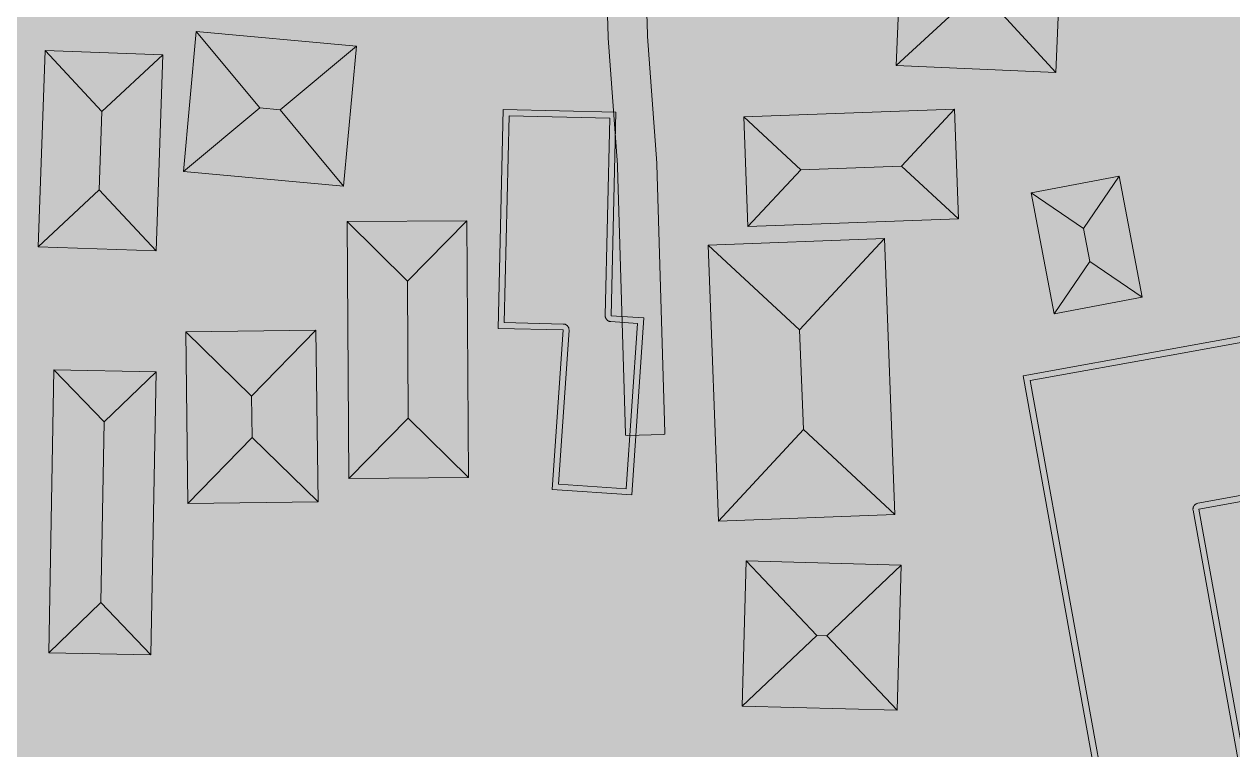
# Model space of a CAD drawing. Header units: metres. Extents: x 305909 to 307171, y 9156037 to 9156671.
# Drawn here: x 306395.1 to 306487.2, y 9156258.9 to 9156314.2 of the extents above; entities that cross this region are included whole.
import ezdxf

# ---------------------------------------------------------------- set-up
doc = ezdxf.new("R2010")
doc.units = ezdxf.units.M
for name, color, linetype, lineweight, true_color in [('B-BANGUNAN_PENDIDIKAN', 7, 'Continuous', 13, 0x78aadc), ('B-BANGUNAN_PERMUKIMAN', 7, 'Continuous', 13, 0xf0cd8c), ('B-BAYANGAN', 7, 'Continuous', 0, 0x76786c), ('J-PERKERASAN_JALAN', 7, 'Continuous', 9, 0x989896)]:
    doc.layers.add(name, color=color, linetype=linetype, lineweight=lineweight, true_color=true_color)
doc.layers.add('G-PERKERASAN', color=7, linetype='Continuous')

msp = doc.modelspace()

# ---------------------------------------------------------------- hatches: boundary and pattern name
at = {"layer": 'B-BANGUNAN_PENDIDIKAN', "true_color": 0x6ea3e0}
h = msp.add_hatch(color=153, dxfattribs=at)
h.dxf.hatch_style = 1
h.paths.add_polyline_path([(306475.805, 9156298.628), (306471.825, 9156301.338), (306471.825, 9156301.339), (306478.515, 9156302.608), (306475.805, 9156298.628)])
at = {"layer": 'B-BANGUNAN_PENDIDIKAN', "true_color": 0x5983b4}
h = msp.add_hatch(color=163, dxfattribs=at)
h.dxf.hatch_style = 1
h.paths.add_polyline_path([(306480.262, 9156293.4), (306476.282, 9156296.112), (306475.805, 9156298.628), (306478.515, 9156302.608), (306478.515, 9156302.608), (306480.262, 9156293.4)])
at = {"layer": 'B-BANGUNAN_PENDIDIKAN', "true_color": 0x6a9cd7}
h = msp.add_hatch(color=153, dxfattribs=at)
h.dxf.hatch_style = 1
h.paths.add_polyline_path([(306475.805, 9156298.628), (306476.282, 9156296.112), (306473.571, 9156292.132), (306471.825, 9156301.338), (306475.805, 9156298.628)])
at = {"layer": 'B-BANGUNAN_PENDIDIKAN', "true_color": 0x557cab}
h = msp.add_hatch(color=145, dxfattribs=at)
h.dxf.hatch_style = 1
h.paths.add_polyline_path([(306476.282, 9156296.112), (306480.262, 9156293.4), (306473.571, 9156292.132), (306473.571, 9156292.132), (306476.282, 9156296.112)])
at = {"layer": 'B-BANGUNAN_PENDIDIKAN', "true_color": 0x6290c6}
h = msp.add_hatch(color=153, dxfattribs=at)
h.dxf.hatch_style = 1
h.paths.add_polyline_path([(306489.414, 9156250.526), (306478.223, 9156248.509), (306471.211, 9156287.403), (306482.402, 9156289.42), (306488.86, 9156290.584), (306491.055, 9156278.409), (306484.598, 9156277.245), (306489.414, 9156250.526)])
at = {"layer": 'B-BANGUNAN_PERMUKIMAN', "true_color": 0xed9366}
h = msp.add_hatch(color=21, dxfattribs=at)
h.dxf.hatch_style = 1
h.paths.add_polyline_path([(306467.186, 9156316.248), (306461.519, 9156311.054), (306461.991, 9156321.916), (306467.186, 9156316.248)])
at = {"layer": 'B-BANGUNAN_PERMUKIMAN', "true_color": 0xba7451}
h = msp.add_hatch(color=23, dxfattribs=at)
h.dxf.hatch_style = 1
h.paths.add_polyline_path([(306468.495, 9156316.191), (306474.162, 9156321.386), (306473.69, 9156310.524), (306473.689, 9156310.524), (306468.495, 9156316.191)])
at = {"layer": 'B-BANGUNAN_PERMUKIMAN', "true_color": 0xbd7552}
h = msp.add_hatch(color=23, dxfattribs=at)
h.dxf.hatch_style = 1
h.paths.add_polyline_path([(306467.186, 9156316.248), (306468.495, 9156316.191), (306473.689, 9156310.524), (306461.519, 9156311.054), (306467.186, 9156316.248)])
at = {"layer": 'B-BANGUNAN_PERMUKIMAN', "true_color": 0xee9467}
h = msp.add_hatch(color=21, dxfattribs=at)
h.dxf.hatch_style = 1
h.paths.add_polyline_path([(306413.011, 9156307.819), (306407.194, 9156302.972), (306407.194, 9156302.972), (306408.164, 9156313.636), (306413.011, 9156307.819)])
at = {"layer": 'B-BANGUNAN_PERMUKIMAN', "true_color": 0xe99165}
h = msp.add_hatch(color=33, dxfattribs=at)
h.dxf.hatch_style = 1
h.paths.add_polyline_path([(306420.378, 9156312.525), (306414.561, 9156307.678), (306413.011, 9156307.819), (306408.164, 9156313.636), (306420.378, 9156312.525)])
at = {"layer": 'B-BANGUNAN_PERMUKIMAN', "true_color": 0xb97350}
h = msp.add_hatch(color=23, dxfattribs=at)
h.dxf.hatch_style = 1
h.paths.add_polyline_path([(306414.561, 9156307.678), (306420.378, 9156312.525), (306419.408, 9156301.862), (306419.408, 9156301.862), (306414.561, 9156307.678)])
at = {"layer": 'B-BANGUNAN_PERMUKIMAN', "true_color": 0xec9366}
h = msp.add_hatch(color=33, dxfattribs=at)
h.dxf.hatch_style = 1
h.paths.add_polyline_path([(306400.988, 9156307.529), (306400.776, 9156301.565), (306396.125, 9156297.231), (306396.654, 9156312.18), (306400.988, 9156307.529)])
at = {"layer": 'B-BANGUNAN_PERMUKIMAN', "true_color": 0xeb9266}
h = msp.add_hatch(color=33, dxfattribs=at)
h.dxf.hatch_style = 1
h.paths.add_polyline_path([(306400.988, 9156307.529), (306396.654, 9156312.18), (306405.639, 9156311.862), (306400.988, 9156307.529)])
at = {"layer": 'B-BANGUNAN_PERMUKIMAN', "true_color": 0xbb7451}
h = msp.add_hatch(color=23, dxfattribs=at)
h.dxf.hatch_style = 1
h.paths.add_polyline_path([(306405.11, 9156296.913), (306400.776, 9156301.565), (306400.988, 9156307.529), (306405.639, 9156311.862), (306405.639, 9156311.862), (306405.11, 9156296.913)])
at = {"layer": 'B-BANGUNAN_PERMUKIMAN', "true_color": 0xbe7652}
h = msp.add_hatch(color=23, dxfattribs=at)
h.dxf.hatch_style = 1
h.paths.add_polyline_path([(306413.011, 9156307.819), (306414.561, 9156307.678), (306419.408, 9156301.862), (306407.194, 9156302.972), (306413.011, 9156307.819)])
at = {"layer": 'B-BANGUNAN_PERMUKIMAN', "true_color": 0xd4845c}
h = msp.add_hatch(color=23, dxfattribs=at)
h.dxf.hatch_style = 1
h.paths.add_polyline_path([(306442.295, 9156291.807), (306441.369, 9156278.314), (306435.303, 9156278.73), (306436.138, 9156290.896), (306431.183, 9156291.014), (306431.579, 9156307.682), (306440.167, 9156307.478), (306439.798, 9156291.979), (306442.295, 9156291.807)])
at = {"layer": 'B-BANGUNAN_PERMUKIMAN', "true_color": 0xec9366}
h = msp.add_hatch(color=33, dxfattribs=at)
h.dxf.hatch_style = 1
h.paths.add_polyline_path([(306465.962, 9156307.721), (306461.932, 9156303.384), (306454.254, 9156303.103), (306449.918, 9156307.133), (306449.918, 9156307.133), (306465.962, 9156307.721)])
at = {"layer": 'B-BANGUNAN_PERMUKIMAN', "true_color": 0xbc7551}
h = msp.add_hatch(color=23, dxfattribs=at)
h.dxf.hatch_style = 1
h.paths.add_polyline_path([(306466.269, 9156299.355), (306466.268, 9156299.355), (306461.932, 9156303.384), (306465.962, 9156307.721), (306466.269, 9156299.355)])
at = {"layer": 'B-BANGUNAN_PERMUKIMAN', "true_color": 0xeb9266}
h = msp.add_hatch(color=33, dxfattribs=at)
h.dxf.hatch_style = 1
h.paths.add_polyline_path([(306454.254, 9156303.103), (306450.224, 9156298.767), (306449.918, 9156307.133), (306454.254, 9156303.103)])
at = {"layer": 'B-BANGUNAN_PERMUKIMAN', "true_color": 0xbb7451}
h = msp.add_hatch(color=23, dxfattribs=at)
h.dxf.hatch_style = 1
h.paths.add_polyline_path([(306454.254, 9156303.103), (306461.932, 9156303.384), (306466.268, 9156299.355), (306450.224, 9156298.767), (306454.254, 9156303.103)])
at = {"layer": 'B-BANGUNAN_PERMUKIMAN', "true_color": 0xbc7551}
h = msp.add_hatch(color=23, dxfattribs=at)
h.dxf.hatch_style = 1
h.paths.add_polyline_path([(306396.125, 9156297.231), (306396.125, 9156297.231), (306400.776, 9156301.565), (306405.11, 9156296.913), (306396.125, 9156297.231)])
at = {"layer": 'B-BANGUNAN_PERMUKIMAN', "true_color": 0xec9366}
h = msp.add_hatch(color=33, dxfattribs=at)
h.dxf.hatch_style = 1
h.paths.add_polyline_path([(306424.266, 9156294.619), (306419.67, 9156299.154), (306419.67, 9156299.154), (306428.801, 9156299.216), (306424.266, 9156294.619)])
at = {"layer": 'B-BANGUNAN_PERMUKIMAN', "true_color": 0xeb9266}
h = msp.add_hatch(color=33, dxfattribs=at)
h.dxf.hatch_style = 1
h.paths.add_polyline_path([(306424.266, 9156294.619), (306424.337, 9156284.171), (306419.802, 9156279.575), (306419.67, 9156299.154), (306424.266, 9156294.619)])
at = {"layer": 'B-BANGUNAN_PERMUKIMAN', "true_color": 0xbc7551}
h = msp.add_hatch(color=23, dxfattribs=at)
h.dxf.hatch_style = 1
h.paths.add_polyline_path([(306428.934, 9156279.636), (306424.337, 9156284.171), (306424.266, 9156294.619), (306428.801, 9156299.216), (306428.934, 9156279.636)])
at = {"layer": 'B-BANGUNAN_PERMUKIMAN', "true_color": 0xec9366}
h = msp.add_hatch(color=33, dxfattribs=at)
h.dxf.hatch_style = 1
h.paths.add_polyline_path([(306460.639, 9156297.871), (306454.168, 9156290.892), (306447.19, 9156297.363), (306447.19, 9156297.363), (306460.639, 9156297.871)])
at = {"layer": 'B-BANGUNAN_PERMUKIMAN', "true_color": 0xbc7551}
h = msp.add_hatch(color=23, dxfattribs=at)
h.dxf.hatch_style = 1
h.paths.add_polyline_path([(306461.433, 9156276.837), (306461.433, 9156276.837), (306454.454, 9156283.308), (306454.168, 9156290.892), (306460.639, 9156297.871), (306461.433, 9156276.837)])
at = {"layer": 'B-BANGUNAN_PERMUKIMAN', "true_color": 0xeb9266}
h = msp.add_hatch(color=33, dxfattribs=at)
h.dxf.hatch_style = 1
h.paths.add_polyline_path([(306454.168, 9156290.892), (306454.454, 9156283.308), (306447.984, 9156276.33), (306447.19, 9156297.363), (306454.168, 9156290.892)])
at = {"layer": 'B-BANGUNAN_PERMUKIMAN', "true_color": 0xec9366}
h = msp.add_hatch(color=33, dxfattribs=at)
h.dxf.hatch_style = 1
h.paths.add_polyline_path([(306412.397, 9156285.854), (306407.37, 9156290.749), (306417.292, 9156290.881), (306412.397, 9156285.854)])
at = {"layer": 'B-BANGUNAN_PERMUKIMAN', "true_color": 0xeb9266}
h = msp.add_hatch(color=33, dxfattribs=at)
h.dxf.hatch_style = 1
h.paths.add_polyline_path([(306407.37, 9156290.749), (306407.37, 9156290.749), (306412.397, 9156285.854), (306412.439, 9156282.689), (306407.544, 9156277.661), (306407.37, 9156290.749)])
at = {"layer": 'B-BANGUNAN_PERMUKIMAN', "true_color": 0xbc7551}
h = msp.add_hatch(color=23, dxfattribs=at)
h.dxf.hatch_style = 1
h.paths.add_polyline_path([(306412.439, 9156282.689), (306412.397, 9156285.854), (306417.292, 9156290.881), (306417.466, 9156277.794), (306412.439, 9156282.689)])
at = {"layer": 'B-BANGUNAN_PERMUKIMAN', "true_color": 0xec9366}
h = msp.add_hatch(color=33, dxfattribs=at)
h.dxf.hatch_style = 1
h.paths.add_polyline_path([(306401.153, 9156283.882), (306400.899, 9156270.111), (306396.931, 9156266.286), (306397.328, 9156287.85), (306401.153, 9156283.882)])
at = {"layer": 'B-BANGUNAN_PERMUKIMAN', "true_color": 0xeb9266}
h = msp.add_hatch(color=33, dxfattribs=at)
h.dxf.hatch_style = 1
h.paths.add_polyline_path([(306401.153, 9156283.882), (306397.328, 9156287.85), (306405.121, 9156287.706), (306401.153, 9156283.882)])
at = {"layer": 'B-BANGUNAN_PERMUKIMAN', "true_color": 0xbb7451}
h = msp.add_hatch(color=23, dxfattribs=at)
h.dxf.hatch_style = 1
h.paths.add_polyline_path([(306404.724, 9156266.143), (306400.899, 9156270.111), (306401.153, 9156283.882), (306405.121, 9156287.706), (306405.121, 9156287.706), (306404.724, 9156266.143)])
h = msp.add_hatch(color=23, dxfattribs=at)
h.dxf.hatch_style = 1
h.paths.add_polyline_path([(306424.337, 9156284.171), (306428.934, 9156279.636), (306419.802, 9156279.575), (306419.802, 9156279.575), (306424.337, 9156284.171)])
h = msp.add_hatch(color=23, dxfattribs=at)
h.dxf.hatch_style = 1
h.paths.add_polyline_path([(306454.454, 9156283.308), (306461.433, 9156276.837), (306447.984, 9156276.329), (306447.984, 9156276.33), (306454.454, 9156283.308)])
h = msp.add_hatch(color=23, dxfattribs=at)
h.dxf.hatch_style = 1
h.paths.add_polyline_path([(306407.544, 9156277.661), (306412.439, 9156282.689), (306417.466, 9156277.794), (306417.466, 9156277.794), (306407.544, 9156277.661)])
at = {"layer": 'B-BANGUNAN_PERMUKIMAN', "true_color": 0xec9366}
h = msp.add_hatch(color=33, dxfattribs=at)
h.dxf.hatch_style = 1
h.paths.add_polyline_path([(306455.476, 9156267.608), (306449.797, 9156262.233), (306450.1, 9156273.286), (306455.476, 9156267.608)])
at = {"layer": 'B-BANGUNAN_PERMUKIMAN', "true_color": 0xeb9266}
h = msp.add_hatch(color=33, dxfattribs=at)
h.dxf.hatch_style = 1
h.paths.add_polyline_path([(306461.912, 9156272.963), (306456.234, 9156267.588), (306455.476, 9156267.608), (306450.1, 9156273.286), (306450.1, 9156273.286), (306461.912, 9156272.963)])
at = {"layer": 'B-BANGUNAN_PERMUKIMAN', "true_color": 0xbb7451}
h = msp.add_hatch(color=23, dxfattribs=at)
h.dxf.hatch_style = 1
h.paths.add_polyline_path([(306456.234, 9156267.588), (306461.912, 9156272.963), (306461.61, 9156261.909), (306456.234, 9156267.588)])
at = {"layer": 'B-BANGUNAN_PERMUKIMAN', "true_color": 0xbc7551}
h = msp.add_hatch(color=23, dxfattribs=at)
h.dxf.hatch_style = 1
h.paths.add_polyline_path([(306396.931, 9156266.286), (306396.931, 9156266.286), (306400.899, 9156270.111), (306404.724, 9156266.143), (306396.931, 9156266.286)])
h = msp.add_hatch(color=23, dxfattribs=at)
h.dxf.hatch_style = 1
h.paths.add_polyline_path([(306455.476, 9156267.608), (306456.234, 9156267.588), (306461.61, 9156261.909), (306461.61, 9156261.909), (306449.797, 9156262.233), (306455.476, 9156267.608)])
at = {"layer": 'B-BAYANGAN', "true_color": 0x76786c}
h = msp.add_hatch(color=8, dxfattribs=at)
h.dxf.hatch_style = 1
h.paths.add_polyline_path([(306474.912, 9156320.636), (306474.44, 9156309.774), (306462.269, 9156310.304), (306462.741, 9156321.166), (306474.912, 9156320.636)])
h = msp.add_hatch(color=8, dxfattribs=at)
h.dxf.hatch_style = 1
h.paths.add_polyline_path([(306421.128, 9156311.775), (306420.158, 9156301.112), (306407.944, 9156302.222), (306408.914, 9156312.886), (306421.128, 9156311.775)])
h = msp.add_hatch(color=8, dxfattribs=at)
h.dxf.hatch_style = 1
h.paths.add_polyline_path([(306406.389, 9156311.112), (306405.86, 9156296.163), (306396.875, 9156296.481), (306397.404, 9156311.43), (306406.389, 9156311.112)])
h = msp.add_hatch(color=8, dxfattribs=at)
h.dxf.hatch_style = 1
h.paths.add_polyline_path([(306395.42, 9156309.314), (306394.891, 9156296.217), (306382.613, 9156296.713), (306383.142, 9156309.81), (306395.42, 9156309.314)])
h = msp.add_hatch(color=8, dxfattribs=at)
h.dxf.hatch_style = 1
h.paths.add_polyline_path([(306443.045, 9156291.057), (306442.119, 9156277.564), (306436.053, 9156277.98), (306436.888, 9156290.146), (306431.933, 9156290.264), (306432.329, 9156306.932), (306440.917, 9156306.728), (306440.548, 9156291.229), (306443.045, 9156291.057)])
h = msp.add_hatch(color=8, dxfattribs=at)
h.dxf.hatch_style = 1
h.paths.add_polyline_path([(306467.019, 9156298.605), (306450.974, 9156298.017), (306450.668, 9156306.383), (306466.712, 9156306.971), (306467.019, 9156298.605)])
h = msp.add_hatch(color=8, dxfattribs=at)
h.dxf.hatch_style = 1
h.paths.add_polyline_path([(306481.312, 9156292.35), (306474.621, 9156291.081), (306472.875, 9156300.289), (306479.566, 9156301.558), (306481.312, 9156292.35)])
h = msp.add_hatch(color=8, dxfattribs=at)
h.dxf.hatch_style = 1
h.paths.add_polyline_path([(306429.684, 9156278.886), (306420.552, 9156278.825), (306420.42, 9156298.404), (306429.551, 9156298.466), (306429.684, 9156278.886)])
h = msp.add_hatch(color=8, dxfattribs=at)
h.dxf.hatch_style = 1
h.paths.add_polyline_path([(306462.183, 9156276.087), (306448.734, 9156275.579), (306447.94, 9156296.614), (306461.389, 9156297.121), (306462.183, 9156276.087)])
h = msp.add_hatch(color=8, dxfattribs=at)
h.dxf.hatch_style = 1
h.paths.add_polyline_path([(306418.216, 9156277.044), (306408.294, 9156276.911), (306408.12, 9156289.999), (306418.042, 9156290.131), (306418.216, 9156277.044)])
h = msp.add_hatch(color=8, dxfattribs=at)
h.dxf.hatch_style = 1
h.paths.add_polyline_path([(306490.464, 9156249.477), (306479.273, 9156247.459), (306472.261, 9156286.353), (306483.452, 9156288.37), (306489.91, 9156289.534), (306492.105, 9156277.359), (306485.648, 9156276.195), (306490.464, 9156249.477)])
h = msp.add_hatch(color=8, dxfattribs=at)
h.dxf.hatch_style = 1
h.paths.add_polyline_path([(306405.871, 9156286.956), (306405.474, 9156265.393), (306397.681, 9156265.536), (306398.078, 9156287.1), (306405.871, 9156286.956)])
h = msp.add_hatch(color=8, dxfattribs=at)
h.dxf.hatch_style = 1
h.paths.add_polyline_path([(306462.662, 9156272.213), (306462.36, 9156261.159), (306450.547, 9156261.483), (306450.85, 9156272.536), (306462.662, 9156272.213)])
at = {"layer": 'G-PERKERASAN', "true_color": 0xe0ded9}
h = msp.add_hatch(color=254, dxfattribs=at)
h.dxf.hatch_style = 1
h.paths.add_polyline_path([(306490.891, 9156113.339), (306423.331, 9156121.005), (306333.538, 9156153.468), (306256.179, 9156192.148), (306187.799, 9156246.714), (306159.615, 9156278.263), (306141.521, 9156298.517), (306095.934, 9156355.156), (306061.399, 9156428.371), (306059.148, 9156434.53), (306148.271, 9156429.794), (306176.037, 9156423.566), (306176.556, 9156407.217), (306190.899, 9156401.744), (306216, 9156392.167), (306214.889, 9156381.57), (306213.145, 9156364.919), (306222.697, 9156364.48), (306235.721, 9156363.881), (306237.278, 9156384.641), (306252.329, 9156383.603), (306255.703, 9156410.591), (306262.529, 9156410.022), (306265.045, 9156409.812), (306263.228, 9156389.572), (306278.279, 9156387.236), (306277.389, 9156377.004), (306277.241, 9156375.299), (306288.399, 9156374.261), (306289.59, 9156385.71), (306291.773, 9156406.698), (306306.045, 9156404.882), (306304.229, 9156386.717), (306333.608, 9156380.915), (306333.662, 9156381.234), (306337.441, 9156403.768), (306347.566, 9156464.144), (306314.273, 9156469.955), (306297.277, 9156471.802), (306305.21, 9156522.666), (306276.314, 9156526.951), (306271.414, 9156483.995), (306194.932, 9156492.493), (306197.888, 9156513.183), (306117.341, 9156521.312), (306107.735, 9156482.886), (306039.428, 9156488.501), (306035.152, 9156500.205), (306008.214, 9156577.564), (306165.696, 9156567.29), (306291.75, 9156555.548), (306369.455, 9156545.532), (306490.891, 9156525.396), (306490.891, 9156230.233), (306472.743, 9156232.048), (306466.174, 9156213.241), (306445.179, 9156193.233), (306439.076, 9156185.097), (306447.728, 9156157.385), (306449.353, 9156134.04), (306490.891, 9156130.788), (306490.891, 9156113.339)])
at = {"layer": 'J-PERKERASAN_JALAN', "true_color": 0xa8a8a6}
h = msp.add_hatch(color=253, dxfattribs=at)
h.dxf.hatch_style = 1
h.paths.add_polyline_path([(306211.341, 9156561.319), (306215.693, 9156561.13), (306215.76, 9156561.126), (306215.8, 9156561.123), (306215.867, 9156561.117), (306305.106, 9156551.206), (306305.211, 9156551.196), (306385.831, 9156544.389), (306385.918, 9156544.38), (306385.969, 9156544.374), (306386.055, 9156544.361), (306424.864, 9156537.661), (306424.901, 9156537.654), (306424.922, 9156537.65), (306424.958, 9156537.643), (306453.186, 9156531.689), (306453.481, 9156531.639), (306455.847, 9156531.322), (306456.066, 9156531.299), (306458.588, 9156531.102), (306458.613, 9156531.1), (306499.527, 9156528.16), (306499.548, 9156528.159), (306503.861, 9156527.791), (306503.93, 9156527.784), (306503.97, 9156527.78), (306504.038, 9156527.77), (306508.381, 9156527.098), (306524.104, 9156524.604), (306524.104, 9156521.364), (306507.903, 9156523.933), (306507.888, 9156523.936), (306503.705, 9156524.584), (306503.432, 9156524.616), (306499.323, 9156524.966), (306499.27, 9156524.971), (306458.379, 9156527.908), (306455.69, 9156528.118), (306455.636, 9156528.123), (306455.603, 9156528.127), (306455.548, 9156528.133), (306452.885, 9156528.49), (306452.811, 9156528.501), (306452.767, 9156528.509), (306452.694, 9156528.523), (306424.381, 9156534.494), (306424.236, 9156534.522), (306390.807, 9156540.293), (306390.292, 9156540.348), (306389.774, 9156540.336), (306389.261, 9156540.256), (306388.764, 9156540.112), (306388.289, 9156539.904), (306387.845, 9156539.636), (306387.439, 9156539.314), (306387.079, 9156538.941), (306386.769, 9156538.525), (306386.516, 9156538.073), (306386.324, 9156537.592), (306386.196, 9156537.089), (306373.097, 9156467.337), (306371.27, 9156457.608), (306371.258, 9156457.542), (306354.047, 9156356.618), (306353.994, 9156356.117), (306354.004, 9156355.613), (306354.077, 9156355.115), (306354.213, 9156354.629), (306354.408, 9156354.165), (306354.661, 9156353.729), (306354.966, 9156353.328), (306355.319, 9156352.968), (306355.714, 9156352.656), (306356.146, 9156352.396), (306356.607, 9156352.192), (306357.09, 9156352.048), (306357.587, 9156351.966), (306409.631, 9156346.693), (306409.685, 9156346.687), (306409.717, 9156346.683), (306409.771, 9156346.675), (306440.166, 9156341.92), (306440.608, 9156341.876), (306479.912, 9156340.134), (306480.43, 9156340.144), (306480.943, 9156340.222), (306481.441, 9156340.365), (306481.917, 9156340.572), (306482.362, 9156340.838), (306482.768, 9156341.16), (306483.13, 9156341.531), (306483.441, 9156341.946), (306483.695, 9156342.398), (306483.889, 9156342.879), (306484.019, 9156343.381), (306484.082, 9156343.896), (306484.563, 9156352.101), (306486.641, 9156384.636), (306486.657, 9156384.758), (306486.78, 9156384.758), (306489.513, 9156384.584), (306489.635, 9156384.568), (306489.635, 9156384.445), (306487.559, 9156351.943), (306487.558, 9156351.922), (306487.067, 9156343.551), (306487.07, 9156343.043), (306487.137, 9156342.539), (306487.267, 9156342.048), (306487.458, 9156341.578), (306487.707, 9156341.135), (306488.011, 9156340.728), (306488.363, 9156340.362), (306488.76, 9156340.044), (306489.193, 9156339.779), (306489.656, 9156339.571), (306490.142, 9156339.423), (306490.643, 9156339.338), (306492.503, 9156339.143), (306492.541, 9156339.139), (306492.564, 9156339.136), (306492.602, 9156339.131), (306513.238, 9156336.16), (306513.401, 9156336.139), (306524.104, 9156335.046), (306524.104, 9156331.829), (306512.982, 9156332.966), (306512.941, 9156332.97), (306512.916, 9156332.973), (306512.875, 9156332.979), (306498.863, 9156334.996), (306498.356, 9156335.037), (306497.849, 9156335.012), (306497.349, 9156334.924), (306496.864, 9156334.773), (306496.402, 9156334.562), (306495.97, 9156334.294), (306495.576, 9156333.973), (306495.226, 9156333.605), (306494.925, 9156333.196), (306494.679, 9156332.752), (306494.49, 9156332.28), (306494.364, 9156331.788), (306494.3, 9156331.284), (306494.301, 9156330.776), (306499.491, 9156251.377), (306499.491, 9156251.254), (306499.369, 9156251.238), (306496.637, 9156251.059), (306496.514, 9156251.059), (306496.498, 9156251.181), (306491.167, 9156332.724), (306491.102, 9156333.229), (306490.973, 9156333.721), (306490.782, 9156334.193), (306490.533, 9156334.637), (306490.23, 9156335.046), (306489.877, 9156335.413), (306489.48, 9156335.732), (306489.047, 9156335.998), (306488.582, 9156336.207), (306488.095, 9156336.356), (306487.594, 9156336.441), (306485.258, 9156336.686), (306485.017, 9156336.704), (306446.09, 9156338.429), (306445.584, 9156338.42), (306445.083, 9156338.346), (306444.595, 9156338.21), (306444.129, 9156338.013), (306443.691, 9156337.759), (306443.289, 9156337.452), (306442.928, 9156337.096), (306442.616, 9156336.698), (306442.356, 9156336.263), (306442.153, 9156335.8), (306442.011, 9156335.314), (306441.931, 9156334.814), (306441.915, 9156334.308), (306442.571, 9156313.413), (306442.58, 9156313.248), (306443.283, 9156303.609), (306443.286, 9156303.565), (306443.287, 9156303.544), (306443.288, 9156303.5), (306443.886, 9156283.072), (306443.882, 9156282.949), (306443.759, 9156282.937), (306441.022, 9156282.857), (306440.899, 9156282.862), (306440.888, 9156282.984), (306440.293, 9156303.314), (306440.284, 9156303.488), (306439.581, 9156313.122), (306439.578, 9156313.164), (306439.577, 9156313.184), (306439.576, 9156313.226), (306438.873, 9156335.586), (306438.826, 9156336.086), (306438.716, 9156336.577), (306438.545, 9156337.05), (306438.317, 9156337.498), (306438.034, 9156337.914), (306437.701, 9156338.291), (306437.323, 9156338.623), (306436.907, 9156338.906), (306436.458, 9156339.133), (306435.985, 9156339.303), (306435.494, 9156339.412), (306409.399, 9156343.494), (306409.184, 9156343.522), (306356.316, 9156348.878), (306355.783, 9156348.897), (306355.253, 9156348.844), (306354.735, 9156348.722), (306354.238, 9156348.531), (306353.77, 9156348.276), (306353.34, 9156347.962), (306352.956, 9156347.593), (306352.624, 9156347.176), (306352.351, 9156346.719), (306352.141, 9156346.23), (306351.997, 9156345.717), (306341.11, 9156293.6), (306341.085, 9156293.468), (306330.918, 9156235.039), (306330.908, 9156234.979), (306329.587, 9156226.644), (306329.547, 9156226.286), (306329.002, 9156218.17), (306329.001, 9156218.146), (306326.612, 9156189.443), (306326.594, 9156189.321), (306326.471, 9156189.324), (306323.742, 9156189.551), (306323.62, 9156189.569), (306323.622, 9156189.692), (306326.007, 9156218.339), (306326.011, 9156218.403), (306326.567, 9156226.689), (306326.575, 9156226.779), (306326.58, 9156226.824), (306326.592, 9156226.913), (306327.95, 9156235.479), (306327.954, 9156235.502), (306338.142, 9156294.057), (306338.148, 9156294.09), (306338.151, 9156294.106), (306338.158, 9156294.139), (306348.925, 9156345.68), (306348.998, 9156346.205), (306349.002, 9156346.735), (306348.936, 9156347.261), (306348.8, 9156347.774), (306348.598, 9156348.264), (306348.333, 9156348.723), (306348.01, 9156349.143), (306347.634, 9156349.517), (306347.211, 9156349.837), (306346.75, 9156350.099), (306346.259, 9156350.298), (306345.745, 9156350.43), (306324.834, 9156354.345), (306324.271, 9156354.41), (306279.508, 9156356.343), (306211.341, 9156359.746), (306211.341, 9156362.949), (306279.625, 9156359.541), (306279.652, 9156359.54), (306324.736, 9156357.593), (306324.877, 9156357.581), (306324.962, 9156357.572), (306325.102, 9156357.551), (306346.36, 9156353.57), (306346.885, 9156353.507), (306347.414, 9156353.514), (306347.937, 9156353.591), (306348.445, 9156353.736), (306348.93, 9156353.947), (306349.383, 9156354.219), (306349.796, 9156354.55), (306350.161, 9156354.931), (306350.473, 9156355.358), (306350.727, 9156355.822), (306350.917, 9156356.315), (306351.04, 9156356.829), (306367.345, 9156452.444), (306367.4, 9156452.978), (306367.382, 9156453.515), (306367.293, 9156454.044), (306367.134, 9156454.557), (306366.908, 9156455.044), (306366.618, 9156455.496), (306366.271, 9156455.905), (306365.872, 9156456.264), (306365.428, 9156456.566), (306364.948, 9156456.806), (306364.44, 9156456.98), (306363.913, 9156457.084), (306328.417, 9156461.659), (306307.102, 9156464.447), (306307.086, 9156464.449), (306307.041, 9156464.456), (306243.125, 9156474.305), (306242.61, 9156474.35), (306242.093, 9156474.329), (306241.583, 9156474.241), (306241.089, 9156474.088), (306240.619, 9156473.873), (306240.18, 9156473.598), (306239.781, 9156473.27), (306239.427, 9156472.892), (306239.125, 9156472.472), (306238.879, 9156472.017), (306235.863, 9156465.428), (306235.816, 9156465.333), (306235.721, 9156465.173), (306235.626, 9156465.045), (306235.517, 9156464.929), (306235.377, 9156464.807), (306235.291, 9156464.744), (306234.104, 9156463.916), (306234.011, 9156463.855), (306233.816, 9156463.749), (306233.715, 9156463.704), (306232.243, 9156463.105), (306232.16, 9156463.073), (306232.012, 9156463.028), (306231.882, 9156463), (306231.728, 9156462.982), (306231.639, 9156462.977), (306225.305, 9156462.777), (306225.175, 9156462.777), (306225.11, 9156462.78), (306224.979, 9156462.788), (306217.294, 9156463.552), (306217.186, 9156463.566), (306217.132, 9156463.574), (306217.025, 9156463.594), (306211.341, 9156464.792), (306211.341, 9156467.858), (306217.404, 9156466.58), (306217.834, 9156466.513), (306224.983, 9156465.803), (306225.505, 9156465.785), (306230.354, 9156465.938), (306230.906, 9156465.994), (306231.444, 9156466.125), (306231.96, 9156466.33), (306232.442, 9156466.604), (306232.881, 9156466.943), (306233.27, 9156467.338), (306233.6, 9156467.784), (306233.865, 9156468.271), (306237.161, 9156475.469), (306237.205, 9156475.561), (306237.295, 9156475.714), (306237.385, 9156475.836), (306237.487, 9156475.949), (306237.6, 9156476.051), (306237.743, 9156476.156), (306237.829, 9156476.21), (306239.166, 9156476.996), (306239.245, 9156477.041), (306239.389, 9156477.108), (306239.517, 9156477.155), (306239.67, 9156477.196), (306239.759, 9156477.213), (306241.459, 9156477.502), (306241.565, 9156477.517), (306241.752, 9156477.529), (306241.939, 9156477.52), (306242.045, 9156477.507), (306307.452, 9156467.428), (306307.542, 9156467.415), (306328.795, 9156464.635), (306328.802, 9156464.634), (306364.829, 9156459.991), (306365.332, 9156459.958), (306365.835, 9156459.989), (306366.33, 9156460.083), (306366.81, 9156460.238), (306367.266, 9156460.452), (306367.692, 9156460.722), (306368.08, 9156461.044), (306368.425, 9156461.412), (306368.721, 9156461.82), (306368.963, 9156462.262), (306369.147, 9156462.731), (306369.271, 9156463.22), (306370.149, 9156467.89), (306383.124, 9156536.986), (306383.186, 9156537.496), (306383.182, 9156538.011), (306383.112, 9156538.52), (306382.978, 9156539.016), (306382.781, 9156539.491), (306382.525, 9156539.937), (306382.213, 9156540.346), (306381.852, 9156540.712), (306381.447, 9156541.028), (306381.004, 9156541.29), (306380.532, 9156541.493), (306380.037, 9156541.634), (306379.529, 9156541.71), (306304.881, 9156548.012), (306304.855, 9156548.015), (306304.839, 9156548.016), (306304.813, 9156548.019), (306215.667, 9156557.919), (306215.399, 9156557.94), (306211.341, 9156558.116), (306211.341, 9156561.319)])

# ---------------------------------------------------------------- linework, layer by layer
at = {"layer": 'B-BANGUNAN_PENDIDIKAN', "color": 167, "lineweight": 9, "true_color": 0x354f6c}
for p, q in [((306478.515, 9156302.608), (306475.805, 9156298.628)), ((306471.825, 9156301.338), (306475.805, 9156298.628)), ((306475.805, 9156298.628), (306476.282, 9156296.112)), ((306473.571, 9156292.132), (306476.282, 9156296.112)), ((306480.262, 9156293.4), (306476.282, 9156296.112))]:
    msp.add_line(p, q, dxfattribs=at)
at = {"layer": 'B-BANGUNAN_PENDIDIKAN', "color": 167, "lineweight": 13, "true_color": 0x354f6c}
for points in [[(306480.262, 9156293.4), (306473.571, 9156292.132), (306471.825, 9156301.339), (306478.516, 9156302.608), (306480.262, 9156293.4)], [(306489.414, 9156250.526), (306478.223, 9156248.509), (306471.211, 9156287.403), (306482.402, 9156289.42), (306488.86, 9156290.584), (306491.055, 9156278.409), (306484.598, 9156277.245), (306489.414, 9156250.526)]]:
    msp.add_lwpolyline(points, close=True, dxfattribs=at)
at = {"layer": 'B-BANGUNAN_PENDIDIKAN', "color": 161, "lineweight": 9, "true_color": 0x73a9e9}
msp.add_lwpolyline([(306488.891, 9156250.89), (306478.586, 9156249.032), (306471.734, 9156287.04), (306482.482, 9156288.978), (306488.497, 9156290.062), (306490.532, 9156278.772), (306484.518, 9156277.688), (306484.475, 9156277.678), (306484.433, 9156277.663), (306484.393, 9156277.645), (306484.354, 9156277.623), (306484.318, 9156277.598), (306484.285, 9156277.569), (306484.255, 9156277.536), (306484.228, 9156277.501), (306484.205, 9156277.464), (306484.185, 9156277.424), (306484.169, 9156277.383), (306484.158, 9156277.34), (306484.151, 9156277.297), (306484.148, 9156277.253), (306484.149, 9156277.209), (306484.155, 9156277.165), (306488.891, 9156250.89)], close=True, dxfattribs=at)
at = {"layer": 'B-BANGUNAN_PERMUKIMAN', "color": 27, "lineweight": 9, "true_color": 0x744832}
for p, q in [((306461.519, 9156311.054), (306467.186, 9156316.248)), ((306473.689, 9156310.524), (306468.495, 9156316.191)), ((306408.164, 9156313.636), (306413.011, 9156307.819)), ((306420.378, 9156312.525), (306414.561, 9156307.678)), ((306396.654, 9156312.18), (306400.988, 9156307.529)), ((306405.639, 9156311.862), (306400.988, 9156307.529)), ((306407.194, 9156302.972), (306413.011, 9156307.819)), ((306413.011, 9156307.819), (306414.561, 9156307.678)), ((306419.408, 9156301.862), (306414.561, 9156307.678)), ((306465.962, 9156307.721), (306461.932, 9156303.384)), ((306400.988, 9156307.529), (306400.776, 9156301.565)), ((306449.918, 9156307.133), (306454.254, 9156303.103)), ((306450.224, 9156298.767), (306454.254, 9156303.103)), ((306454.254, 9156303.103), (306461.932, 9156303.384)), ((306466.268, 9156299.355), (306461.932, 9156303.384)), ((306396.125, 9156297.231), (306400.776, 9156301.565)), ((306405.11, 9156296.913), (306400.776, 9156301.565)), ((306419.67, 9156299.154), (306424.266, 9156294.619)), ((306428.801, 9156299.216), (306424.266, 9156294.619)), ((306460.639, 9156297.871), (306454.168, 9156290.892)), ((306447.19, 9156297.363), (306454.168, 9156290.892)), ((306424.266, 9156294.619), (306424.337, 9156284.171)), ((306407.37, 9156290.749), (306412.397, 9156285.854)), ((306417.292, 9156290.881), (306412.397, 9156285.854)), ((306454.454, 9156283.308), (306454.168, 9156290.892)), ((306397.328, 9156287.85), (306401.153, 9156283.882)), ((306405.121, 9156287.706), (306401.153, 9156283.882)), ((306412.397, 9156285.854), (306412.439, 9156282.689)), ((306401.153, 9156283.882), (306400.899, 9156270.111)), ((306419.802, 9156279.575), (306424.337, 9156284.171)), ((306428.934, 9156279.636), (306424.337, 9156284.171)), ((306447.984, 9156276.33), (306454.454, 9156283.308)), ((306461.433, 9156276.837), (306454.454, 9156283.308)), ((306407.544, 9156277.661), (306412.439, 9156282.689)), ((306417.466, 9156277.794), (306412.439, 9156282.689)), ((306450.1, 9156273.286), (306455.476, 9156267.608)), ((306461.912, 9156272.963), (306456.234, 9156267.588)), ((306396.931, 9156266.286), (306400.899, 9156270.111)), ((306404.724, 9156266.143), (306400.899, 9156270.111)), ((306449.797, 9156262.233), (306455.476, 9156267.608)), ((306455.476, 9156267.608), (306456.234, 9156267.588)), ((306461.61, 9156261.909), (306456.234, 9156267.588))]:
    msp.add_line(p, q, dxfattribs=at)
at = {"layer": 'B-BANGUNAN_PERMUKIMAN', "color": 27, "lineweight": 13, "true_color": 0x744832}
for points in [[(306474.162, 9156321.386), (306473.69, 9156310.524), (306461.519, 9156311.054), (306461.991, 9156321.916), (306474.162, 9156321.386)], [(306420.378, 9156312.525), (306419.408, 9156301.862), (306407.194, 9156302.972), (306408.164, 9156313.636), (306420.378, 9156312.525)], [(306405.639, 9156311.862), (306405.11, 9156296.913), (306396.125, 9156297.231), (306396.654, 9156312.18), (306405.639, 9156311.862)], [(306442.295, 9156291.807), (306441.369, 9156278.314), (306435.303, 9156278.73), (306436.138, 9156290.896), (306431.183, 9156291.014), (306431.579, 9156307.682), (306440.167, 9156307.478), (306439.798, 9156291.979), (306442.295, 9156291.807)], [(306466.269, 9156299.355), (306450.224, 9156298.767), (306449.918, 9156307.133), (306465.962, 9156307.721), (306466.269, 9156299.355)], [(306428.934, 9156279.636), (306419.802, 9156279.575), (306419.67, 9156299.154), (306428.801, 9156299.216), (306428.934, 9156279.636)], [(306461.433, 9156276.837), (306447.984, 9156276.329), (306447.19, 9156297.364), (306460.639, 9156297.871), (306461.433, 9156276.837)], [(306417.466, 9156277.794), (306407.544, 9156277.661), (306407.37, 9156290.749), (306417.292, 9156290.881), (306417.466, 9156277.794)], [(306405.121, 9156287.706), (306404.724, 9156266.143), (306396.931, 9156266.286), (306397.328, 9156287.85), (306405.121, 9156287.706)], [(306461.912, 9156272.963), (306461.61, 9156261.909), (306449.797, 9156262.233), (306450.1, 9156273.286), (306461.912, 9156272.963)]]:
    msp.add_lwpolyline(points, close=True, dxfattribs=at)
at = {"layer": 'B-BANGUNAN_PERMUKIMAN', "color": 21, "lineweight": 9, "true_color": 0xfa9b6c}
msp.add_lwpolyline([(306441.815, 9156291.389), (306440.951, 9156278.793), (306435.783, 9156279.148), (306436.587, 9156290.865), (306436.588, 9156290.91), (306436.584, 9156290.955), (306436.576, 9156291), (306436.563, 9156291.044), (306436.546, 9156291.086), (306436.524, 9156291.126), (306436.499, 9156291.164), (306436.47, 9156291.199), (306436.438, 9156291.231), (306436.403, 9156291.259), (306436.365, 9156291.284), (306436.325, 9156291.305), (306436.282, 9156291.322), (306436.239, 9156291.334), (306436.194, 9156291.342), (306436.149, 9156291.345), (306431.643, 9156291.453), (306432.019, 9156307.222), (306439.707, 9156307.039), (306439.348, 9156291.989), (306439.349, 9156291.947), (306439.354, 9156291.904), (306439.363, 9156291.862), (306439.377, 9156291.821), (306439.394, 9156291.782), (306439.414, 9156291.744), (306439.438, 9156291.709), (306439.466, 9156291.676), (306439.496, 9156291.645), (306439.529, 9156291.618), (306439.565, 9156291.594), (306439.602, 9156291.574), (306439.642, 9156291.557), (306439.683, 9156291.544), (306439.725, 9156291.535), (306439.767, 9156291.53), (306441.815, 9156291.389)], close=True, dxfattribs=at)
at = {"layer": 'J-PERKERASAN_JALAN', "color": 8, "lineweight": 13, "true_color": 0x787876}
msp.add_lwpolyline([(306441.915, 9156334.308), (306442.571, 9156313.413), (306442.58, 9156313.248), (306443.283, 9156303.609), (306443.286, 9156303.565), (306443.287, 9156303.544), (306443.288, 9156303.5), (306443.886, 9156283.072), (306443.882, 9156282.949), (306443.759, 9156282.937), (306441.022, 9156282.857), (306440.899, 9156282.862), (306440.888, 9156282.984), (306440.293, 9156303.314), (306440.284, 9156303.488), (306439.581, 9156313.122), (306439.578, 9156313.164), (306439.577, 9156313.184), (306439.576, 9156313.226), (306438.873, 9156335.586)], dxfattribs=at)

doc.saveas('drawing.dxf')
